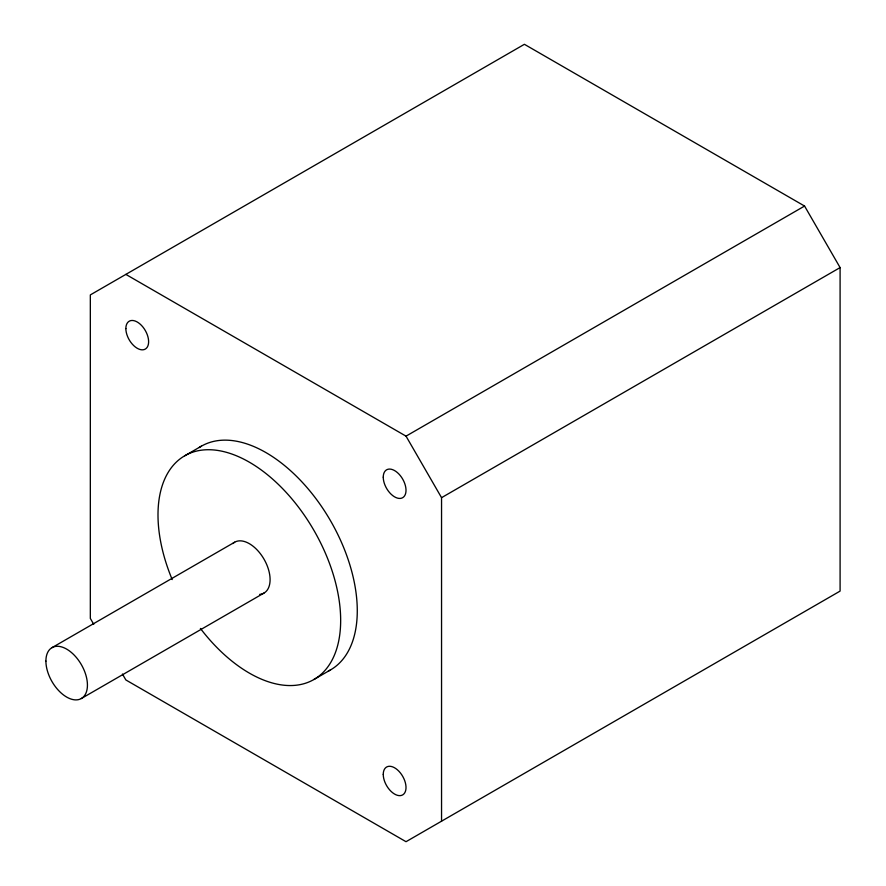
<?xml version="1.0" encoding="UTF-8"?>
<svg xmlns="http://www.w3.org/2000/svg" width="886" height="886" viewBox="0 0 886 886"><rect width="100%" height="100%" fill="white"/><g stroke="black" fill="none" stroke-linecap="round" stroke-linejoin="round"><path stroke-width="1.33" d="M184.753 455.781L201.355 446.19M125.856 274.394L406.021 436.145L804.566 206.05L840.094 267.583L840.094 591.095L406.021 841.7L125.856 679.95L122.445 674.036M51.986 647.677L234.657 542.21M81.346 698.522L264.006 593.055M441.549 821.189L441.549 497.677L840.094 267.583M313.91 679.496L330.522 669.905M804.566 206.05L524.401 44.3L90.328 294.905L90.328 618.417L93.75 624.331M406.021 436.145L441.549 497.677M199.162 447.552A129.168 74.568 60 0 1 330.522 520.758A129.168 74.568 60 0 1 328.241 671.134M172.205 579.588A129.168 74.568 60 0 1 232.232 454.164A129.168 74.568 60 0 1 339.05 639.183A129.168 74.568 60 0 1 200.413 628.451M232.863 543.539A29.36 16.945 60 0 1 264.936 560.838A29.36 16.945 60 0 1 259.709 594.384M125.856 328.562A16.103 9.303 60 0 0 142.934 349.815A16.103 9.303 60 0 0 142.934 327.045A16.103 9.303 60 0 0 125.856 328.562M383.25 774.386A16.103 9.303 60 0 0 400.328 795.628A16.103 9.303 60 0 0 400.328 772.858A16.103 9.303 60 0 0 383.25 774.386M383.25 477.166A16.103 9.303 60 0 0 400.328 498.419A16.103 9.303 60 0 0 400.328 475.649A16.103 9.303 60 0 0 383.25 477.166M45.906 661.111A29.36 16.945 60 0 0 77.049 699.851A29.36 16.945 60 0 0 77.049 658.331A29.36 16.945 60 0 0 45.906 661.111"/></g></svg>
